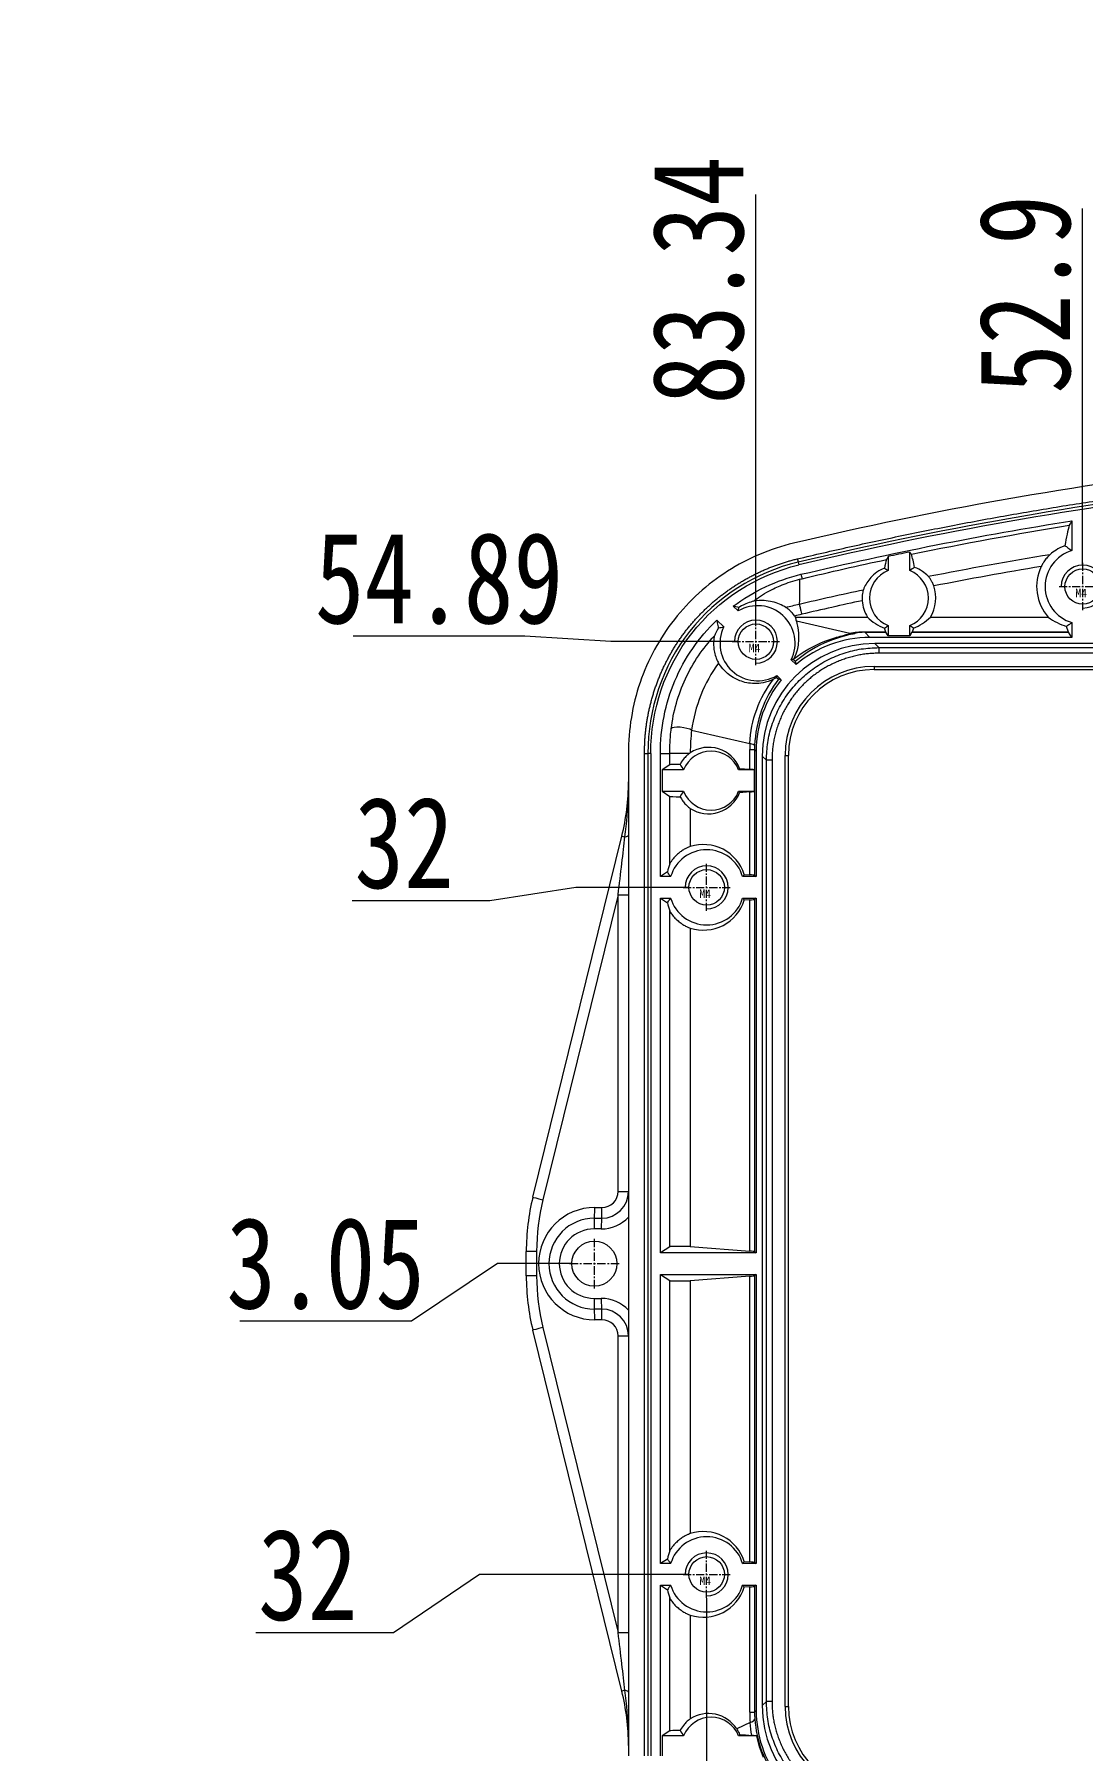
# Model space of a CAD drawing. Header units: millimetres. Extents: x 5476 to 6812, y 642 to 1586.
# Drawn here: x 5730.9 to 5828.6, y 967.9 to 1127.8 of the extents above; entities that cross this region are included whole.
import ezdxf

# ---------------------------------------------------------------- set-up
doc = ezdxf.new("R2010")
doc.units = ezdxf.units.MM
doc.header["$LTSCALE"] = 0.1
doc.linetypes.add('CENTER', pattern=[0.6, 0.375, -0.075, 0.075, -0.075])
for name, color, linetype, lineweight in [('screw', 33, 'Continuous', 13), ('ZG02B_00-15KDXF_CONTINUOUS_LINE', 7, 'Continuous', 18), ('尺寸标注', 3, 'Continuous', 9)]:
    doc.layers.add(name, color=color, linetype=linetype, lineweight=lineweight)
doc.styles.get("Standard").update_dxf_attribs({"font": 'txt', "width": 0.8})
doc.dimstyles.new('3.5', dxfattribs={"dimscale": 0.85, "dimtxt": 5, "dimasz": 4, "dimexe": 0.5, "dimexo": 0, "dimgap": 1.2, "dimtad": 1, "dimzin": 0, "dimdsep": 46, "dimtxsty": 'Standard', "dimcen": 0, "dimdle": 8, "dimclrd": 256, "dimclre": 256, "dimclrt": 256, "dimadec": 1, "dimazin": 0, "dimtfac": 1, "dimtmove": 0, "dimatfit": 0, "dimfxl": 0, "dimtolj": 1, "dimtzin": 0, "dimarcsym": 0})

# ---------------------------------------------------------------- blocks, each defined once
blk = doc.blocks.new('screw_m4_l')
at = {"layer": 'screw', "color": 1, "linetype": 'CENTER', "ltscale": 20.32}
for p, q in [((0, -2.2), (0, 2.2)), ((-2.2, 0), (2.2, 0))]:
    blk.add_line(p, q, dxfattribs=at)
at = {"layer": 'screw', "color": 33, "ltscale": 20}
blk.add_circle((0, 0), 1.65, dxfattribs=at)
at = {"layer": 'screw', "color": 92, "ltscale": 20}
blk.add_arc((0, 0), 2, 270, 180, dxfattribs=at)
at = {"layer": 'screw', "color": 6, "ltscale": 20, "insert": (-0.68, -1), "char_height": 0.8, "width": 2.1229, "attachment_point": 7}
blk.add_mtext('{\\W1;M4}', dxfattribs=at)
blk = doc.blocks.new('*X8')
at = {"layer": '尺寸标注', "linetype": 'Continuous', "ltscale": 20}
for p, q in [((5828.57, 954.58), (5828.57, 939.51)), ((5828.57, 939.51), (5828.57, 931.51)), ((5828.57, 931.51), (5828.57, 915.51))]:
    blk.add_line(p, q, dxfattribs=at)
at = {"layer": '尺寸标注', "ltscale": 20, "insert": (5823.22, 923.51), "char_height": 8.5, "width": 35.3372, "attachment_point": 5, "rotation": 90}
blk.add_mtext('52.9', dxfattribs=at)
blk = doc.blocks.new('*X11')
at = {"layer": '尺寸标注', "linetype": 'Continuous', "ltscale": 20}
for p, q in [((5795.2, 957.36), (5795.2, 938.19)), ((5795.2, 938.19), (5795.2, 930.19)), ((5795.2, 930.19), (5795.2, 914.19))]:
    blk.add_line(p, q, dxfattribs=at)
at = {"layer": '尺寸标注', "ltscale": 20, "insert": (5789.84, 922.19), "char_height": 8.5, "width": 45.9207, "attachment_point": 5, "rotation": 90}
blk.add_mtext('86.28', dxfattribs=at)
blk = doc.blocks.new('*X13')
at = {"layer": '尺寸标注', "linetype": 'Continuous', "ltscale": 20}
for p, q in [((5793.54, 982.15), (5793.54, 943.27)), ((5793.54, 943.27), (5771.44, 924.28)), ((5771.44, 924.28), (5771.44, 895.19))]:
    blk.add_line(p, q, dxfattribs=at)
at = {"layer": '尺寸标注', "ltscale": 20, "insert": (5766.09, 906.67), "char_height": 8.5, "width": 45.9, "attachment_point": 5, "rotation": 90}
blk.add_mtext('87.93', dxfattribs=at)
blk = doc.blocks.new('*X15')
at = {"layer": '尺寸标注', "linetype": 'Continuous', "ltscale": 20}
for p, q in [((5828.57, 1095.58), (5828.57, 1111.58)), ((5828.57, 1087.58), (5828.57, 1095.58)), ((5828.57, 1078.37), (5828.57, 1087.58))]:
    blk.add_line(p, q, dxfattribs=at)
at = {"layer": '尺寸标注', "ltscale": 20, "insert": (5823.22, 1103.58), "char_height": 8.5, "width": 35.3372, "attachment_point": 5, "rotation": 90}
blk.add_mtext('52.9', dxfattribs=at)
blk = doc.blocks.new('*X16')
at = {"layer": '尺寸标注', "linetype": 'Continuous', "ltscale": 20}
for p, q in [((5798.13, 1096.89), (5798.13, 1112.89)), ((5798.13, 1088.89), (5798.13, 1096.89)), ((5798.13, 1073.44), (5798.13, 1088.89))]:
    blk.add_line(p, q, dxfattribs=at)
at = {"layer": '尺寸标注', "ltscale": 20, "insert": (5792.77, 1104.89), "char_height": 8.5, "width": 45.8378, "attachment_point": 5, "rotation": 90}
blk.add_mtext('83.34', dxfattribs=at)
blk = doc.blocks.new('*X26')
at = {"layer": '尺寸标注', "linetype": 'Continuous', "ltscale": 20}
for p, q in [((5776.6, 1071.76), (5760.6, 1071.76)), ((5784.6, 1071.24), (5776.6, 1071.76)), ((5796.48, 1071.24), (5784.6, 1071.24))]:
    blk.add_line(p, q, dxfattribs=at)
at = {"layer": '尺寸标注', "ltscale": 20, "insert": (5768.6, 1077.12), "char_height": 8.5, "width": 45.9, "attachment_point": 5}
blk.add_mtext('54.89', dxfattribs=at)
blk = doc.blocks.new('*X27')
at = {"layer": '尺寸标注', "linetype": 'Continuous', "ltscale": 20}
for p, q in [((5781.35, 1048.35), (5773.35, 1047.1)), ((5791.89, 1048.35), (5781.35, 1048.35)), ((5773.35, 1047.1), (5760.52, 1047.1))]:
    blk.add_line(p, q, dxfattribs=at)
at = {"layer": '尺寸标注', "ltscale": 20, "insert": (5765.35, 1052.46), "char_height": 8.5, "width": 19.322, "attachment_point": 5}
blk.add_mtext('32', dxfattribs=at)
blk = doc.blocks.new('*X28')
at = {"layer": '尺寸标注', "linetype": 'Continuous', "ltscale": 20}
for p, q in [((5774.04, 1013.3), (5766.04, 1007.95)), ((5780.98, 1013.3), (5774.04, 1013.3)), ((5766.04, 1007.95), (5750.04, 1007.95))]:
    blk.add_line(p, q, dxfattribs=at)
at = {"layer": '尺寸标注', "ltscale": 20, "insert": (5758.04, 1013.3), "char_height": 8.5, "width": 35.4098, "attachment_point": 5}
blk.add_mtext('3.05', dxfattribs=at)
blk = doc.blocks.new('*X29')
at = {"layer": '尺寸标注', "linetype": 'Continuous', "ltscale": 20}
for p, q in [((5772.37, 984.35), (5764.37, 978.92)), ((5791.89, 984.35), (5772.37, 984.35)), ((5764.37, 978.92), (5751.54, 978.92))]:
    blk.add_line(p, q, dxfattribs=at)
at = {"layer": '尺寸标注', "ltscale": 20, "insert": (5756.37, 984.28), "char_height": 8.5, "width": 19.322, "attachment_point": 5}
blk.add_mtext('32', dxfattribs=at)
blk = doc.blocks.new('*X30')
at = {"layer": '尺寸标注', "linetype": 'Continuous', "ltscale": 20}
for p, q in [((5769.85, 959.56), (5761.85, 955.38)), ((5793, 959.56), (5769.85, 959.56)), ((5761.85, 955.38), (5745.85, 955.38))]:
    blk.add_line(p, q, dxfattribs=at)
at = {"layer": '尺寸标注', "ltscale": 20, "insert": (5753.85, 960.74), "char_height": 8.5, "width": 45.9, "attachment_point": 5}
blk.add_mtext('56.79', dxfattribs=at)

msp = doc.modelspace()

# ---------------------------------------------------------------- linework, layer by layer
at = {"layer": 'ZG02B_00-15KDXF_CONTINUOUS_LINE', "color": 7, "linetype": 'Continuous'}
for p, q in [((5827.573, 1082.5), (5827.573, 1079.721)), ((5812.456, 1077.857), (5812.456, 1079.589)), ((5810.456, 1079.172), (5810.456, 1077.857)), ((5796.489, 1074.095), (5796.015, 1074.53)), ((5802.166, 1074.74), (5802.166, 1074.74)), ((5794.477, 1073.228), (5795.135, 1072.622)), ((5801.816, 1073.516), (5808.521, 1073.516)), ((5806.877, 1071.994), (5801.903, 1073.141)), ((5814.391, 1073.516), (5825.371, 1073.516)), ((5827.573, 1073.013), (5827.573, 1071.632)), ((5808.264, 1072.129), (5810.234, 1072.129)), ((5808.264, 1072.129), (5808.264, 1072.109)), ((5810.243, 1072.109), (5808.264, 1072.109)), ((5808.741, 1071.632), (5808.264, 1072.109)), ((5827.573, 1071.632), (5808.741, 1071.632)), ((5810.234, 1072.129), (5810.108, 1072.507)), ((5810.456, 1071.789), (5810.243, 1072.109)), ((5810.456, 1072.735), (5810.456, 1071.789)), ((5812.456, 1071.789), (5810.456, 1071.789)), ((5812.456, 1071.789), (5812.456, 1072.735)), ((5812.669, 1072.109), (5812.456, 1071.789)), ((5827.255, 1072.109), (5812.669, 1072.109)), ((5812.804, 1072.507), (5812.678, 1072.129)), ((5812.678, 1072.129), (5827.246, 1072.129)), ((5827.246, 1072.129), (5827.071, 1072.657)), ((5827.573, 1071.632), (5827.255, 1072.109)), ((5809.206, 1071.066), (5809.588, 1070.684)), ((5953.74, 1071.066), (5809.206, 1071.066)), ((5809.588, 1070.684), (5953.359, 1070.684)), ((5809.588, 1070.684), (5809.588, 1070.158)), ((5953.359, 1070.158), (5809.588, 1070.158)), ((5800.071, 1068.08), (5800.496, 1067.689)), ((5801.893, 1069.122), (5801.426, 1069.552)), ((5809.139, 1068.936), (5809.139, 1068.636)), ((5809.139, 1068.936), (5953.807, 1068.936)), ((5809.139, 1068.636), (5953.807, 1068.636)), ((5792.139, 1062.988), (5797.568, 1061.736)), ((5786.253, 1060.83), (5786.253, 967.45)), ((5787.753, 967.45), (5787.753, 1060.83)), ((5788.064, 1060.83), (5788.064, 967.45)), ((5788.331, 1060.83), (5788.331, 967.45)), ((5789.231, 1049.351), (5789.231, 1060.83)), ((5790.1, 1059.77), (5790.1, 1060.83)), ((5791.936, 1060.83), (5790.1, 1060.83)), ((5797.557, 1061.201), (5798.001, 1061.201)), ((5797.557, 1059.358), (5797.557, 1061.201)), ((5798.001, 1061.201), (5798.155, 1061.046)), ((5798.001, 1061.201), (5798.001, 1049.454)), ((5798.155, 1061.046), (5798.155, 1049.351)), ((5798.721, 1060.581), (5798.721, 972.121)), ((5799.103, 1060.199), (5798.721, 1060.581)), ((5799.103, 972.503), (5799.103, 1060.199)), ((5799.629, 1060.199), (5799.629, 972.503)), ((5800.851, 1060.648), (5801.151, 1060.648)), ((5800.851, 972.054), (5800.851, 1060.648)), ((5801.151, 972.054), (5801.151, 1060.648)), ((5790.1, 1059.77), (5789.388, 1059.296)), ((5791.395, 1059.296), (5789.388, 1059.296)), ((5789.388, 1059.296), (5789.388, 1057.296)), ((5797.998, 1059.296), (5796.517, 1059.296)), ((5796.608, 1059.43), (5797.557, 1059.358)), ((5797.998, 1057.296), (5797.998, 1059.296)), ((5789.388, 1057.296), (5790.1, 1056.822)), ((5789.388, 1057.296), (5791.395, 1057.296)), ((5796.517, 1057.296), (5797.998, 1057.296)), ((5797.557, 1057.234), (5796.608, 1057.161)), ((5797.557, 1049.517), (5797.557, 1057.234)), ((5790.1, 1050.543), (5790.1, 1056.822)), ((5792.009, 1055.711), (5792.009, 1052.145)), ((5777.347, 1019.494), (5785.638, 1053.12)), ((5789.878, 1049.782), (5789.231, 1049.351)), ((5790.186, 1049.351), (5789.231, 1049.351)), ((5798.155, 1049.351), (5796.894, 1049.351)), ((5797.044, 1049.557), (5797.557, 1049.517)), ((5798.001, 1049.454), (5798.155, 1049.351)), ((5785.288, 1047.666), (5778.283, 1019.255)), ((5785.288, 1047.666), (5786.253, 1047.666)), ((5785.288, 1020.028), (5785.288, 1047.666)), ((5789.231, 1047.351), (5789.878, 1046.919)), ((5789.231, 1014.296), (5789.231, 1047.351)), ((5789.231, 1047.351), (5790.186, 1047.351)), ((5796.894, 1047.351), (5798.155, 1047.351)), ((5798.155, 1047.351), (5798.001, 1047.248)), ((5798.155, 1047.351), (5798.155, 1014.296)), ((5790.1, 1014.875), (5790.1, 1046.158)), ((5797.557, 1047.184), (5797.044, 1047.145)), ((5797.557, 1014.462), (5797.557, 1047.184)), ((5798.001, 1047.248), (5798.001, 1014.399)), ((5792.009, 1044.556), (5792.009, 1014.888)), ((5783.114, 1018.528), (5783.788, 1018.528)), ((5785.288, 1020.028), (5786.253, 1020.028)), ((5783.079, 1017.528), (5783.753, 1017.528)), ((5783.718, 1016.528), (5783.044, 1016.528)), ((5777.696, 1014.429), (5776.731, 1014.429)), ((5776.731, 1012.163), (5776.731, 1014.429)), ((5777.696, 1014.429), (5777.696, 1012.163)), ((5790.1, 1014.875), (5789.231, 1014.296)), ((5798.155, 1014.296), (5789.231, 1014.296)), ((5792.009, 1014.888), (5797.557, 1014.462)), ((5798.001, 1014.399), (5798.155, 1014.296)), ((5777.696, 1012.163), (5776.731, 1012.163)), ((5789.231, 1012.296), (5790.1, 1011.717)), ((5789.231, 1012.296), (5798.155, 1012.296)), ((5789.231, 985.351), (5789.231, 1012.296)), ((5797.557, 1012.129), (5792.009, 1011.704)), ((5797.557, 985.517), (5797.557, 1012.129)), ((5798.155, 1012.296), (5798.001, 1012.193)), ((5798.001, 1012.193), (5798.001, 985.454)), ((5798.155, 1012.296), (5798.155, 985.351)), ((5790.1, 986.543), (5790.1, 1011.717)), ((5792.009, 1011.704), (5792.009, 988.145)), ((5783.044, 1010.064), (5783.718, 1010.064)), ((5783.753, 1009.064), (5783.079, 1009.064)), ((5778.283, 1007.337), (5785.288, 978.925)), ((5783.788, 1008.064), (5783.114, 1008.064)), ((5785.638, 973.471), (5777.347, 1007.097)), ((5785.288, 978.925), (5785.288, 1006.564)), ((5785.288, 1006.564), (5786.253, 1006.564)), ((5789.878, 985.782), (5789.231, 985.351)), ((5790.186, 985.351), (5789.231, 985.351)), ((5798.155, 985.351), (5796.894, 985.351)), ((5797.044, 985.557), (5797.557, 985.517)), ((5798.001, 985.454), (5798.155, 985.351)), ((5789.231, 983.351), (5789.878, 982.919)), ((5789.231, 967.45), (5789.231, 983.351)), ((5789.231, 983.351), (5790.186, 983.351)), ((5796.894, 983.351), (5798.155, 983.351)), ((5798.155, 983.351), (5798.001, 983.248)), ((5798.155, 983.351), (5798.155, 971.655)), ((5790.1, 969.77), (5790.1, 982.158)), ((5797.557, 983.184), (5797.044, 983.145)), ((5797.557, 971.5), (5797.557, 983.184)), ((5798.001, 983.248), (5798.001, 971.5)), ((5792.009, 980.556), (5792.009, 970.881)), ((5785.288, 978.925), (5786.253, 978.925)), ((5798.721, 972.121), (5799.103, 972.503)), ((5797.591, 970.541), (5796.339, 969.957)), ((5797.557, 971.5), (5798.001, 971.5)), ((5798.155, 971.655), (5798.001, 971.5)), ((5800.851, 972.054), (5801.151, 972.054)), ((5790.1, 969.77), (5789.388, 969.296)), ((5789.388, 969.296), (5789.388, 967.45)), ((5791.395, 969.296), (5789.388, 969.296)), ((5798.215, 969.296), (5796.517, 969.296))]:
    msp.add_line(p, q, dxfattribs=at)
at = {"layer": 'ZG02B_00-15KDXF_CONTINUOUS_LINE', "color": 1, "linetype": 'CENTER', "ltscale": 21.336}
for p, q in [((5783.079, 1010.986), (5783.079, 1015.606)), ((5780.769, 1013.296), (5785.389, 1013.296))]:
    msp.add_line(p, q, dxfattribs=at)
at = {"layer": 'ZG02B_00-15KDXF_CONTINUOUS_LINE', "color": 7, "linetype": 'Continuous'}
for centre, radius in [((5828.573, 1076.367), 1.65), ((5798.131, 1071.238), 1.65), ((5793.54, 1048.351), 1.65), ((5783.079, 1013.296), 2.1), ((5793.54, 984.351), 1.65)]:
    msp.add_circle(centre, radius, dxfattribs=at)
for centre, radius, start, end in [((5828.573, 1076.367), 3.5, 106.60155, 253.39845), ((5811.456, 1075.296), 2.75, 111.32617, 248.67383), ((5811.456, 1075.296), 2.75, 291.32617, 68.67383), ((5828.573, 1076.367), 4.288, 154.13372, 221.68313), ((5811.456, 1075.296), 3.433, 328.75623, 19.24916), ((5798.281, 1071.088), 3.5, 333.95461, 120.80239), ((5811.456, 1075.296), 3.433, 184.02061, 211.24377), ((5798.281, 1071.088), 4.288, 34.47862, 36.27665), ((5798.281, 1071.088), 3.5, 154.0055, 300.7515), ((5793.956, 1058.296), 2.75, 21.32617, 158.67383), ((5765.093, 1058.186), 21.16, 346.14858, 0), ((5793.956, 1058.296), 2.75, 201.32617, 338.67383), ((5793.54, 1048.351), 3.5, 16.60155, 163.39845), ((5793.54, 1048.351), 3.5, 196.60155, 343.39845), ((5797.891, 1014.429), 21.16, 166.14858, 180), ((5797.856, 1014.429), 20.16, 166.14858, 180), ((5783.114, 1013.296), 5.232, 90, 270), ((5783.753, 1020.028), 2.5, 270, 360), ((5783.788, 1020.028), 1.5, 270, 360), ((5783.079, 1013.296), 4.232, 90, 270), ((5783.718, 1020.028), 3.5, 270, 316.40707), ((5783.044, 1013.296), 3.232, 90, 270), ((5797.891, 1012.163), 21.16, 180, 193.85142), ((5797.856, 1012.163), 20.16, 180, 193.85142), ((5783.718, 1006.564), 3.5, 43.59293, 90), ((5783.753, 1006.564), 2.5, 0, 90), ((5783.788, 1006.564), 1.5, 0, 90), ((5793.54, 984.351), 3.5, 16.60155, 163.39845), ((5793.54, 984.351), 3.5, 196.60155, 343.39845), ((5765.093, 968.406), 21.16, 0, 13.85142), ((5793.956, 968.296), 2.75, 21.32617, 158.67383)]:
    msp.add_arc(centre, radius, start, end, dxfattribs=at)
for centre, major_axis, ratio, start_param, end_param in [((5798.281, 1072.388), (0, -3.913), 0.9431917, 1.7643452, 1.8629576), ((5811.456, 1076.799), (0, -4.523), 0.9431917, 5.5246493, 5.9617771), ((5811.456, 1076.799), (0, -4.523), 0.9431917, 0.3214082, 0.758536), ((5828.573, 1078.322), (0, -5.885), 0.9431917, 5.6682146, 6.0090739), ((5808.77, 1061.017), (-7.516, 7.516), 0.9972647, 5.4991567, 6.201213), ((5823.842, 1040.972), (18.76, -30.318), 0.3829025, 2.9089452, 3.0021862), ((5806.877, 1076.967), (1.007, -4.897), 0.8866104, 6.0552166, 6.159702), ((5823.842, 1045.945), (17.332, -25.678), 0.2895117, 2.9480964, 3.0413374), ((5810.252, 1077.102), (0, -5), 0.0349208, 6.1784656, 6.2308254), ((5812.66, 1077.102), (0, -5), 0.0349208, 0.0523599, 0.1047198), ((5827.265, 1077.102), (0, -5), 0.0349208, 6.1784655, 6.2308254), ((5809.235, 1060.552), (7.445, -7.445), 0.9972647, 2.357564, 3.9256213), ((5809.162, 1060.625), (-5.885, 5.885), 0.9972647, 5.4991567, 7.0672139), ((5809.162, 1060.625), (5.674, -5.674), 0.9970604, 2.357564, 3.9256213), ((5810.92, 1058.867), (12.316, -26.189), 0.147509, 4.2308312, 4.2418144), ((5808.77, 1061.017), (-7.516, 7.516), 0.9972647, 0.1070672, 0.7840286), ((5809.726, 1060.061), (23.107, -9.126), 0.1677763, 2.0469302, 2.0582377), ((5791.229, 1062.988), (-0.993, 0.121), 0.2561906, 3.5849902, 6.2290073), ((5815.208, 1059.128), (16.477, -7.537), 0.8398863, 3.4740745, 3.5083931), ((5793.018, 1061.736), (4.996, -0.195), 0.0851387, 0.0543198, 0.429267), ((5793.718, 1058.296), (3.106, 0), 0.9970599, 0.3751137, 2.1536349), ((5810.659, 1059.128), (11.872, -5.642), 0.7785367, 3.4627264, 3.497045), ((5791.099, 1059.768), (1, 0), 0.0349208, 1.6007175, 3.0892328), ((5793.007, 1059.285), (5, 0), 0.0349208, 0.0612733, 0.4276057), ((5793.718, 1058.296), (3.106, 0), 0.9970599, 4.1295225, 5.9080716), ((5793.007, 1057.307), (5, 0), 0.0349208, 5.8555796, 6.221912), ((5791.099, 1056.824), (1, 0), 0.0349208, 3.1939525, 4.6824679), ((5785.253, 1047.383), (-0.971, -8.115), 0.0001252, 1.6057027, 2.3424778), ((5786.609, 1052.881), (0.971, -0.239), 0.0083599, 3.1415927, 3.9417228), ((5785.253, 1053.203), (1, 0), 0.2189029, 5.4571439, 6.2831853), ((5793.233, 1048.351), (3.998, 0), 0.9970599, 0.3073234, 1.8821732), ((5801.175, 1048.351), (11.458, 0), 0.7456588, 2.8820965, 2.9732855), ((5793.007, 1049.445), (5, 0), 0.0349208, 0.0523599, 0.4276057), ((5801.175, 1048.351), (11.458, 0), 0.7456588, 3.3098998, 3.4010888), ((5793.233, 1048.351), (3.998, 0), 0.9970599, 4.4010122, 5.9758619), ((5793.007, 1047.257), (5, 0), 0.0349208, 5.8555796, 6.2308254), ((5778.318, 1019.255), (0.971, -0.239), 0.0083599, 3.1415927, 4.6784979), ((5783.079, 1018.528), (0, -1), 0.0348995, 0, 1.5707963), ((5783.753, 1018.528), (0, -1), 0.0348995, 0, 1.5707963), ((5783.079, 1016.528), (0, 1), 0.0348995, 0, 1.5707963), ((5783.753, 1016.528), (0, 1), 0.0348995, 0, 1.5707963), ((5791.099, 1014.873), (1, 0), 0.0349208, 0.4276057, 3.0892328), ((5793.007, 1014.39), (5, 0), 0.0349208, 0.0523599, 0.4276057), ((5793.007, 1012.202), (5, 0), 0.0349208, 5.8555796, 6.2308254), ((5791.099, 1011.719), (1, 0), 0.0349208, 3.1939525, 5.8555796), ((5783.079, 1010.064), (0, -1), 0.0348995, 4.712389, 6.2831853), ((5783.079, 1008.064), (0, 1), 0.0348995, 4.712389, 6.2831853), ((5783.753, 1010.064), (0, -1), 0.0348995, 4.712389, 6.2831853), ((5783.753, 1008.064), (0, 1), 0.0348995, 4.712389, 6.2831853), ((5778.318, 1007.337), (0.971, 0.239), 0.0083599, 1.6046874, 3.1415927), ((5793.233, 984.351), (3.998, 0), 0.9970599, 0.3073234, 1.8821732), ((5801.175, 984.351), (-11.458, 0), 0.7456588, 6.0236892, 6.1148782), ((5793.007, 985.445), (5, 0), 0.0349208, 0.0523599, 0.4276057), ((5801.175, 984.351), (11.458, 0), 0.7456588, 3.3098998, 3.4010888), ((5793.233, 984.351), (3.998, 0), 0.9970599, 4.4010122, 5.9758619), ((5793.007, 983.257), (5, 0), 0.0349208, 5.8555796, 6.2308254), ((5785.253, 979.209), (0.971, -8.115), 0.0001252, 0.7991149, 1.53589), ((5786.609, 973.711), (0.971, 0.239), 0.0083599, 2.3414625, 3.1415927), ((5785.253, 973.389), (1, 0), 0.2189029, 0, 0.8260414), ((5809.235, 972.15), (7.445, 7.445), 0.9972647, 2.357564, 3.9256213), ((5793.718, 968.296), (3.106, 0), 0.9970599, 0.5663735, 2.1536628), ((5815.208, 973.573), (-16.477, -7.537), 0.8398862, 5.9163852, 5.9780599), ((5793.041, 970.541), (-4.988, -0.351), 0.152203, 2.7086082, 3.0854561), ((5810.659, 973.573), (-11.872, -5.642), 0.7785368, 5.9277328, 5.9894075), ((5808.77, 971.684), (-7.516, -7.516), 0.9972647, 5.4991567, 6.1403267), ((5809.162, 972.077), (-5.885, -5.885), 0.9972647, 5.4991567, 7.0672139), ((5809.162, 972.077), (-5.674, -5.674), 0.9970604, 5.4991567, 7.0672139), ((5791.099, 969.768), (1, 0), 0.0349208, 1.6007175, 3.0892328), ((5805.053, 969.651), (21.594, -1.269), 0.0358118, 4.3126948, 4.3689234)]:
    msp.add_ellipse(centre, major_axis=major_axis, ratio=ratio, start_param=start_param, end_param=end_param, dxfattribs=at)
for points, degree in [([(5961.304, 1080.409), (5935.176, 1086.6), (5881.473, 1092.875), (5827.771, 1086.6), (5801.642, 1080.409)], 3), ([(5802.329, 1077.511), (5810.691, 1079.492), (5819.106, 1081.155), (5827.573, 1082.5)], 3), ([(5812.616, 1079.377), (5817.499, 1080.386), (5822.401, 1081.287), (5827.322, 1082.079)], 3), ([(5827.322, 1082.079), (5827.186, 1081.592), (5827.05, 1080.959), (5826.915, 1080.18)], 3), ([(5812.456, 1079.589), (5811.789, 1079.452), (5811.122, 1079.313), (5810.456, 1079.172)], 3), ([(5812.616, 1079.377), (5812.563, 1079.447), (5812.509, 1079.518), (5812.456, 1079.589)], 3), ([(5812.918, 1078.155), (5812.817, 1078.642), (5812.717, 1079.049), (5812.616, 1079.377)], 3), ([(5814.19, 1077.325), (5817.964, 1078.068), (5821.75, 1078.748), (5825.547, 1079.365)], 3), ([(5826.915, 1080.18), (5826.211, 1079.906), (5825.869, 1079.639), (5825.547, 1079.365)], 3), ([(5801.988, 1078.949), (5802.059, 1078.647)], 1), ([(5802.06, 1078.647), (5802.08, 1078.56), (5802.101, 1078.474), (5802.121, 1078.387)], 3), ([(5802.425, 1077.106), (5805.042, 1077.731), (5807.665, 1078.325), (5810.293, 1078.888)], 3), ([(5810.293, 1078.888), (5810.229, 1078.653), (5810.165, 1078.387), (5810.102, 1078.089)], 3), ([(5810.102, 1078.089), (5810.22, 1078.015), (5810.338, 1077.938), (5810.456, 1077.857)], 3), ([(5810.456, 1079.172), (5810.402, 1079.077), (5810.347, 1078.983), (5810.293, 1078.888)], 3), ([(5812.918, 1078.155), (5812.764, 1078.061), (5812.61, 1077.962), (5812.456, 1077.857)], 3), ([(5814.19, 1077.325), (5813.861, 1077.66), (5813.471, 1077.944), (5812.918, 1078.155)], 3), ([(5824.715, 1078.237), (5821.367, 1077.683), (5818.027, 1077.08), (5814.697, 1076.428)], 3), ([(5796.015, 1074.53), (5797.885, 1075.934), (5800.03, 1076.963), (5802.329, 1077.511)], 3), ([(5802.202, 1077.049), (5802.2, 1076.485), (5802.189, 1075.715), (5802.166, 1074.74)], 3), ([(5802.166, 1074.74), (5804.155, 1075.205), (5806.147, 1075.651), (5808.143, 1076.081)], 3), ([(5802.202, 1077.049), (5802.275, 1077.068), (5802.35, 1077.087), (5802.426, 1077.106)], 3), ([(5802.329, 1077.512), (5802.361, 1077.376), (5802.393, 1077.241), (5802.425, 1077.106)], 3), ([(5796.527, 1074.417), (5796.355, 1074.455), (5796.185, 1074.493), (5796.015, 1074.53)], 3), ([(5800.922, 1074.43), (5801.336, 1074.536), (5801.751, 1074.639), (5802.166, 1074.74)], 3), ([(5808.032, 1075.055), (5806.15, 1074.649), (5804.27, 1074.226), (5802.394, 1073.788)], 3), ([(5802.394, 1073.788), (5802.175, 1073.734), (5801.956, 1073.68), (5801.738, 1073.625)], 3), ([(5794.638, 1072.518), (5794.469, 1072.235), (5794.355, 1071.995), (5794.261, 1071.77)], 3), ([(5794.638, 1072.518), (5794.801, 1072.555), (5794.966, 1072.59), (5795.135, 1072.622)], 3), ([(5810.108, 1072.507), (5810.224, 1072.58), (5810.34, 1072.655), (5810.456, 1072.735)], 3), ([(5812.804, 1072.507), (5812.688, 1072.58), (5812.572, 1072.655), (5812.456, 1072.735)], 3), ([(5794.651, 1069.241), (5793.303, 1067.424), (5792.426, 1065.198), (5792.139, 1062.988)], 3), ([(5800.071, 1068.08), (5800.064, 1068.017), (5800.057, 1067.955), (5800.05, 1067.892)], 3), ([(5801.634, 1069.593), (5801.565, 1069.579), (5801.496, 1069.565), (5801.426, 1069.552)], 3), ([(5801.656, 1069.635), (5801.649, 1069.621), (5801.642, 1069.607), (5801.634, 1069.593)], 3), ([(5801.792, 1069.386), (5801.78, 1069.418), (5801.727, 1069.488), (5801.634, 1069.593)], 3), ([(5797.568, 1061.736), (5797.652, 1063.917), (5798.436, 1066.023), (5799.767, 1067.739)], 3), ([(5800.257, 1067.76), (5798.903, 1065.996), (5798.097, 1063.814), (5798.008, 1061.565)], 3), ([(5800.05, 1067.892), (5800.155, 1067.814), (5800.225, 1067.77), (5800.257, 1067.76)], 3), ([(5792.139, 1062.988), (5792.056, 1062.3), (5792.011, 1061.598), (5792.009, 1060.881)], 3), ([(5787.753, 1060.83), (5788.064, 1060.83)], 1), ([(5788.331, 1060.83), (5788.064, 1060.83)], 1), ([(5789.231, 1060.83), (5789.521, 1060.83), (5789.81, 1060.83), (5790.1, 1060.83)], 3), ([(5792.009, 1060.881), (5791.987, 1060.867), (5791.963, 1060.85), (5791.936, 1060.83)], 3), ([(5799.629, 1060.199), (5799.103, 1060.199)], 1), ([(5791.069, 1059.803), (5791.171, 1059.634), (5791.279, 1059.465), (5791.395, 1059.296)], 3), ([(5796.608, 1059.43), (5796.578, 1059.386), (5796.548, 1059.341), (5796.517, 1059.296)], 3), ([(5791.069, 1056.789), (5791.171, 1056.958), (5791.279, 1057.127), (5791.395, 1057.296)], 3), ([(5796.608, 1057.161), (5796.578, 1057.206), (5796.548, 1057.251), (5796.517, 1057.296)], 3), ([(5797.044, 1049.557), (5796.995, 1049.488), (5796.945, 1049.419), (5796.894, 1049.351)], 3), ([(5796.894, 1047.351), (5796.945, 1047.282), (5796.995, 1047.214), (5797.044, 1047.145)], 3), ([(5796.894, 985.351), (5796.945, 985.419), (5796.995, 985.488), (5797.044, 985.557)], 3), ([(5797.044, 983.145), (5796.995, 983.214), (5796.945, 983.282), (5796.894, 983.351)], 3), ([(5799.629, 972.503), (5799.103, 972.503)], 1), ([(5797.739, 969.35), (5797.667, 969.742), (5797.617, 970.139), (5797.591, 970.541)], 3), ([(5798.024, 970.849), (5798.17, 968.853), (5798.89, 966.893), (5800.077, 965.263)], 3), ([(5791.069, 969.803), (5791.171, 969.634), (5791.279, 969.465), (5791.395, 969.296)], 3), ([(5796.609, 969.432), (5796.579, 969.387), (5796.548, 969.341), (5796.517, 969.296)], 3), ([(5798.215, 969.296), (5798.138, 969.315), (5797.974, 969.333), (5797.739, 969.35)], 3), ([(5798.832, 967.296), (5798.561, 967.935), (5798.354, 968.61), (5798.215, 969.296)], 3)]:
    msp.add_open_spline(points, degree=degree, dxfattribs=at)
for points, degree, knots in [([(5801.987, 1078.949), (5841.025, 1088.228), (5881.462, 1088.23), (5921.915, 1088.232), (5960.959, 1078.949)], 2, [0, 0, 0, 55663.1032246, 55663.1032246, 111326.2064492, 111326.2064492, 111326.2064492]), ([(5960.887, 1078.647), (5934.872, 1084.811), (5908.145, 1087.931), (5868.053, 1087.924), (5854.677, 1087.138), (5828.215, 1084.042), (5815.085, 1081.733), (5802.06, 1078.647)], 3, [0, 0, 0, 0, 55964.3255984, 55964.3255984, 83946.4883976, 83946.4883976, 111928.6511967, 111928.6511967, 111928.6511967, 111928.6511967]), ([(5960.826, 1078.388), (5934.82, 1084.549), (5908.153, 1087.661), (5854.769, 1087.659), (5828.127, 1084.549), (5802.121, 1078.387)], 3, [0, 0, 0, 0, 55965.8980567, 55965.8980567, 111931.7961135, 111931.7961135, 111931.7961135, 111931.7961135]), ([(5827.573, 1082.5), (5827.532, 1082.43), (5827.49, 1082.36), (5827.406, 1082.22), (5827.364, 1082.15), (5827.322, 1082.079)], 3, [0, 0, 0, 0, 16708.2120741, 16708.2120741, 33493.4844169, 33493.4844169, 33493.4844169, 33493.4844169]), ([(5801.642, 1080.409), (5800.552, 1080.151), (5798.417, 1079.45), (5795.433, 1077.88), (5792.755, 1075.831), (5790.455, 1073.366), (5788.6, 1070.548), (5786.789, 1066.433), (5786.253, 1063.07), (5786.253, 1060.83)], 3, [0, 0, 0, 0, 13804.1614073, 27608.3228146, 41412.4842219, 55216.6456292, 69020.8070365, 82824.9684439, 110433.2912585, 110433.2912585, 110433.2912585, 110433.2912585]), ([(5825.547, 1079.365), (5825.514, 1079.337), (5825.463, 1079.289), (5825.331, 1079.153), (5825.242, 1079.054), (5825.066, 1078.829), (5824.976, 1078.699), (5824.829, 1078.458), (5824.769, 1078.349), (5824.715, 1078.237)], 3, [0, 0, 0, 0, 12148.4641285, 12148.4641285, 28942.5287027, 28942.5287027, 46386.7511628, 46386.7511628, 59381.2850028, 59381.2850028, 59381.2850028, 59381.2850028]), ([(5826.915, 1080.18), (5827.008, 1080.119), (5827.102, 1080.056), (5827.321, 1079.905), (5827.447, 1079.815), (5827.573, 1079.721)], 3, [0, 0, 0, 0, 14259.2006067, 14259.2006067, 33496.8067785, 33496.8067785, 33496.8067785, 33496.8067785]), ([(5787.753, 1060.83), (5787.735, 1063.947), (5788.755, 1066.935), (5789.778, 1069.933), (5791.702, 1072.372), (5793.63, 1074.817), (5796.293, 1076.521), (5798.96, 1078.228), (5801.987, 1078.949)], 2, [0, 0, 0, 27613.092867, 27613.092867, 55226.1857341, 55226.1857341, 82839.2786011, 82839.2786011, 110452.3714681, 110452.3714681, 110452.3714681]), ([(5802.059, 1078.647), (5798.074, 1077.697), (5794.464, 1075.386), (5789.424, 1068.969), (5788.064, 1064.916), (5788.064, 1060.83)], 3, [0, 0, 0, 0, 55238.710688, 55238.710688, 110477.421376, 110477.421376, 110477.421376, 110477.421376]), ([(5788.331, 1060.83), (5788.331, 1064.882), (5789.656, 1068.833), (5794.651, 1075.192), (5798.178, 1077.447), (5802.121, 1078.387)], 3, [0, 0, 0, 0, 55233.4849911, 55233.4849911, 110466.9699823, 110466.9699823, 110466.9699823, 110466.9699823]), ([(5810.102, 1078.089), (5809.675, 1077.905), (5809.45, 1077.739), (5809.04, 1077.411), (5808.879, 1077.248), (5808.464, 1076.757), (5808.277, 1076.425), (5808.143, 1076.081)], 3, [0, 0, 0, 0, 11696.371191, 11696.371191, 23392.742382, 23392.742382, 46785.484764, 46785.484764, 46785.484764, 46785.484764]), ([(5797.912, 1075.009), (5798.309, 1075.311), (5798.747, 1075.619), (5799.707, 1076.143), (5800.088, 1076.332), (5801.041, 1076.717), (5801.64, 1076.914), (5802.202, 1077.049)], 3, [0, 0, 0, 0, 23353.4978843, 23353.4978843, 35030.2468265, 35030.2468265, 46706.9957686, 46706.9957686, 46706.9957686, 46706.9957686]), ([(5808.143, 1076.081), (5808.133, 1076.055), (5808.118, 1076.009), (5808.088, 1075.888), (5808.072, 1075.811), (5808.044, 1075.632), (5808.033, 1075.525), (5808.022, 1075.299), (5808.023, 1075.176), (5808.032, 1075.055)], 3, [0, 0, 0, 0, 14339.1050268, 14339.1050268, 28614.5974432, 28614.5974432, 43809.6409928, 43809.6409928, 59207.8429112, 59207.8429112, 59207.8429112, 59207.8429112]), ([(5814.697, 1076.428), (5814.659, 1076.535), (5814.615, 1076.641), (5814.522, 1076.835), (5814.473, 1076.926), (5814.375, 1077.085), (5814.326, 1077.156), (5814.244, 1077.265), (5814.21, 1077.305), (5814.19, 1077.325)], 3, [0, 0, 0, 0, 14462.2046002, 14462.2046002, 28877.520977, 28877.520977, 44010.1622757, 44010.1622757, 59272.5943081, 59272.5943081, 59272.5943081, 59272.5943081]), ([(5797.912, 1075.009), (5797.746, 1074.964), (5797.567, 1074.907), (5797.144, 1074.741), (5796.93, 1074.659), (5796.527, 1074.417)], 3, [0, 0, 0, 0, 16661.7082601, 16661.7082601, 33323.4165202, 33323.4165202, 33323.4165202, 33323.4165202]), ([(5800.922, 1074.43), (5800.547, 1074.657), (5800.132, 1074.835), (5799.176, 1075.061), (5798.656, 1075.13), (5797.912, 1075.009)], 3, [0, 0, 0, 0, 16667.7999731, 16667.7999731, 33335.5999462, 33335.5999462, 33335.5999462, 33335.5999462]), ([(5802.166, 1074.74), (5802.171, 1074.718), (5802.181, 1074.677), (5802.208, 1074.565), (5802.226, 1074.492), (5802.266, 1074.324), (5802.289, 1074.227), (5802.335, 1074.036), (5802.357, 1073.942), (5802.384, 1073.828), (5802.389, 1073.808), (5802.394, 1073.788)], 3, [0, 0, 0, 0, 17914.6969657, 17914.6969657, 35829.3833894, 35829.3833894, 53744.2294273, 53744.2294273, 69265.5144655, 69265.5144655, 72533.830694, 72533.830694, 72533.830694, 72533.830694]), ([(5789.231, 1060.83), (5789.231, 1063.158), (5789.676, 1065.452), (5791.47, 1069.705), (5792.812, 1071.643), (5794.477, 1073.228)], 3, [0, 0, 0, 0, 29514.2015358, 29514.2015358, 59028.4030716, 59028.4030716, 59028.4030716, 59028.4030716]), ([(5794.477, 1073.228), (5794.514, 1073.062), (5794.551, 1072.896), (5794.605, 1072.659), (5794.621, 1072.588), (5794.638, 1072.518)], 3, [0, 0, 0, 0, 23436.5007382, 23436.5007382, 33311.219272, 33311.219272, 33311.219272, 33311.219272]), ([(5796.489, 1074.095), (5796.499, 1074.192), (5796.51, 1074.289), (5796.524, 1074.395), (5796.525, 1074.406), (5796.527, 1074.417)], 3, [0, 0, 0, 0, 29938.8380436, 29938.8380436, 33320.7800951, 33320.7800951, 33320.7800951, 33320.7800951]), ([(5801.738, 1073.625), (5801.733, 1073.632), (5801.728, 1073.639), (5801.639, 1073.758), (5801.548, 1073.866), (5801.378, 1074.05), (5801.296, 1074.13), (5801.155, 1074.256), (5801.094, 1074.306), (5800.99, 1074.385), (5800.948, 1074.415), (5800.922, 1074.43)], 3, [0, 0, 0, 0, 1189.5204854, 1189.5204854, 21670.8419818, 21670.8419818, 40256.9090824, 40256.9090824, 56311.9338985, 56311.9338985, 72524.8153525, 72524.8153525, 72524.8153525, 72524.8153525]), ([(5801.903, 1073.141), (5801.95, 1072.887), (5802.05, 1072.513), (5802.108, 1071.726), (5802.114, 1071.426), (5802.028, 1070.691), (5801.97, 1070.278), (5801.656, 1069.635)], 3, [0, 0, 0, 0, 23369.288343, 23369.288343, 35053.9325146, 35053.9325146, 46738.5766861, 46738.5766861, 46738.5766861, 46738.5766861]), ([(5827.573, 1073.013), (5827.495, 1072.954), (5827.416, 1072.897), (5827.249, 1072.778), (5827.16, 1072.717), (5827.071, 1072.657)], 3, [0, 0, 0, 0, 15741.4416205, 15741.4416205, 33513.1700602, 33513.1700602, 33513.1700602, 33513.1700602]), ([(5790.24, 1063.122), (5790.435, 1064.713), (5790.878, 1066.306), (5792.26, 1069.267), (5793.198, 1070.638), (5794.261, 1071.77)], 3, [0, 0, 0, 0, 29522.0374052, 29522.0374052, 59044.0748105, 59044.0748105, 59044.0748105, 59044.0748105]), ([(5794.261, 1071.77), (5794.257, 1071.759), (5794.25, 1071.733), (5794.234, 1071.657), (5794.225, 1071.607), (5794.205, 1071.468), (5794.195, 1071.369), (5794.18, 1071.109), (5794.18, 1070.938), (5794.206, 1070.593), (5794.232, 1070.414), (5794.31, 1070.055), (5794.366, 1069.87), (5794.47, 1069.596), (5794.517, 1069.492), (5794.594, 1069.338), (5794.627, 1069.281), (5794.651, 1069.241)], 3, [0, 0, 0, 0, 7725.2557799, 7725.2557799, 15361.404667, 15361.404667, 26930.6561163, 26930.6561163, 44703.9411176, 44703.9411176, 63061.9164079, 63061.9164079, 83609.2999507, 83609.2999507, 98296.0287643, 98296.0287643, 110594.3396366, 110594.3396366, 110594.3396366, 110594.3396366]), ([(5801.656, 1069.635), (5802.545, 1070.332), (5803.552, 1070.888), (5805.047, 1071.473), (5805.553, 1071.628), (5806.401, 1071.86), (5806.719, 1071.935), (5806.877, 1071.994)], 3, [0, 0, 0, 0, 23378.0966497, 23378.0966497, 35067.1449746, 35067.1449746, 46756.1932995, 46756.1932995, 46756.1932995, 46756.1932995]), ([(5807.342, 1071.996), (5806.926, 1071.886), (5805.922, 1071.687), (5803.822, 1070.838), (5802.736, 1070.201), (5801.792, 1069.386)], 3, [0, 0, 0, 0, 16685.6586891, 16685.6586891, 33371.3173783, 33371.3173783, 33371.3173783, 33371.3173783]), ([(5799.103, 1060.199), (5799.128, 1060.748), (5799.178, 1061.847), (5799.578, 1063.454), (5800.206, 1064.98), (5801.07, 1066.389), (5802.143, 1067.645), (5803.399, 1068.717), (5804.807, 1069.581), (5806.333, 1070.209), (5807.94, 1070.61), (5809.039, 1070.659), (5809.588, 1070.684)], 3, [0, 0, 0, 0, 13660.0043207, 27314.5628924, 40965.0357265, 54612.7840562, 68259.1699295, 81905.5558029, 95553.3041325, 109203.7769667, 122858.3355383, 136518.339859, 136518.339859, 136518.339859, 136518.339859]), ([(5809.588, 1070.158), (5807.633, 1070.166), (5805.778, 1069.397), (5803.932, 1068.631), (5801.157, 1065.856), (5800.39, 1064.009), (5799.621, 1062.155), (5799.629, 1060.199)], 2, [0, 0, 0, 27689.9730282, 27689.9730282, 55379.9460563, 83069.9190845, 83069.9190845, 110759.8921127, 110759.8921127, 110759.8921127]), ([(5799.767, 1067.739), (5799.055, 1067.394), (5798.508, 1067.335), (5797.493, 1067.344), (5797.039, 1067.44), (5795.783, 1067.922), (5795.106, 1068.502), (5794.651, 1069.241)], 3, [0, 0, 0, 0, 14776.723858, 14776.723858, 29553.447716, 29553.447716, 59106.8954321, 59106.8954321, 59106.8954321, 59106.8954321]), ([(5800.05, 1067.892), (5800.039, 1067.886), (5800.029, 1067.88), (5799.936, 1067.826), (5799.852, 1067.781), (5799.767, 1067.739)], 3, [0, 0, 0, 0, 3690.0279037, 3690.0279037, 33356.334492, 33356.334492, 33356.334492, 33356.334492]), ([(5790.1, 1060.83), (5790.1, 1060.83), (5790.1, 1060.83), (5790.1, 1061.502), (5790.137, 1062.178), (5790.217, 1062.928), (5790.228, 1063.025), (5790.24, 1063.122)], 3, [0, 0, 0, 0, 1.2099918, 1.2099918, 40630.2786775, 40630.2786775, 46668.6486163, 46668.6486163, 46668.6486163, 46668.6486163]), ([(5791.936, 1060.83), (5791.876, 1060.787), (5791.804, 1060.729), (5791.639, 1060.581), (5791.543, 1060.483), (5791.322, 1060.222), (5791.2, 1060.045), (5791.089, 1059.842), (5791.079, 1059.822), (5791.069, 1059.803)], 3, [0, 0, 0, 0, 14063.2475773, 14063.2475773, 31170.6302905, 31170.6302905, 56502.8505944, 56502.8505944, 59084.7949607, 59084.7949607, 59084.7949607, 59084.7949607]), ([(5785.931, 1053.042), (5786.094, 1054.362), (5786.198, 1055.687), (5786.247, 1057.392), (5786.253, 1057.775), (5786.253, 1058.167), (5786.253, 1058.177), (5786.253, 1058.186)], 3, [0, 0, 0, 0, 35983.1568579, 35983.1568579, 46373.9585906, 46373.9585906, 46635.351163, 46635.351163, 46635.351163, 46635.351163]), ([(5791.069, 1056.789), (5791.141, 1056.65), (5791.224, 1056.516), (5791.4, 1056.275), (5791.492, 1056.165), (5791.68, 1055.971), (5791.778, 1055.884), (5791.918, 1055.773), (5791.969, 1055.737), (5792.009, 1055.711)], 3, [0, 0, 0, 0, 17064.6346011, 17064.6346011, 32658.6843804, 32658.6843804, 48504.7212789, 48504.7212789, 59100.6663575, 59100.6663575, 59100.6663575, 59100.6663575]), ([(5792.009, 1052.145), (5791.964, 1052.131), (5791.903, 1052.109), (5791.762, 1052.05), (5791.68, 1052.012), (5791.505, 1051.922), (5791.41, 1051.868), (5791.21, 1051.741), (5791.103, 1051.666), (5790.883, 1051.493), (5790.77, 1051.391), (5790.543, 1051.164), (5790.431, 1051.034), (5790.279, 1050.834), (5790.226, 1050.757), (5790.156, 1050.648), (5790.133, 1050.608), (5790.109, 1050.563), (5790.103, 1050.55), (5790.1, 1050.543)], 3, [0, 0, 0, 0, 12797.4562704, 12797.4562704, 25558.0758168, 25558.0758168, 38898.2698619, 38898.2698619, 54008.3862414, 54008.3862414, 72099.9748783, 72099.9748783, 94166.4044144, 94166.4044144, 108509.5866533, 108509.5866533, 118236.3194299, 118236.3194299, 124034.0095098, 124034.0095098, 124034.0095098, 124034.0095098]), ([(5790.186, 1049.351), (5790.127, 1049.429), (5790.07, 1049.508), (5789.968, 1049.652), (5789.923, 1049.717), (5789.878, 1049.782)], 3, [0, 0, 0, 0, 18241.0298305, 18241.0298305, 33334.7589697, 33334.7589697, 33334.7589697, 33334.7589697]), ([(5789.878, 1046.919), (5789.939, 1047.008), (5790, 1047.096), (5790.104, 1047.24), (5790.144, 1047.295), (5790.186, 1047.351)], 3, [0, 0, 0, 0, 20491.9295054, 20491.9295054, 33340.169692, 33340.169692, 33340.169692, 33340.169692]), ([(5790.1, 1046.158), (5790.104, 1046.147), (5790.116, 1046.124), (5790.159, 1046.048), (5790.196, 1045.989), (5790.311, 1045.822), (5790.401, 1045.704), (5790.612, 1045.465), (5790.736, 1045.34), (5790.99, 1045.121), (5791.119, 1045.023), (5791.356, 1044.865), (5791.467, 1044.8), (5791.674, 1044.691), (5791.774, 1044.646), (5791.917, 1044.588), (5791.969, 1044.569), (5792.009, 1044.556)], 3, [0, 0, 0, 0, 7869.704215, 7869.704215, 18978.7029721, 18978.7029721, 37279.9289682, 37279.9289682, 56480.8800867, 56480.8800867, 73206.9909169, 73206.9909169, 86838.6826694, 86838.6826694, 100591.2523574, 100591.2523574, 110706.6121718, 110706.6121718, 110706.6121718, 110706.6121718]), ([(5792.009, 988.145), (5791.964, 988.131), (5791.903, 988.109), (5791.762, 988.05), (5791.68, 988.012), (5791.505, 987.922), (5791.41, 987.868), (5791.21, 987.741), (5791.103, 987.666), (5790.883, 987.493), (5790.77, 987.391), (5790.543, 987.164), (5790.431, 987.034), (5790.279, 986.834), (5790.226, 986.757), (5790.156, 986.648), (5790.133, 986.608), (5790.109, 986.563), (5790.103, 986.55), (5790.1, 986.543)], 3, [0, 0, 0, 0, 12849.3974674, 12849.3974674, 25661.8087012, 25661.8087012, 39056.1467599, 39056.1467599, 54227.5907591, 54227.5907591, 72392.6079549, 72392.6079549, 94548.5987865, 94548.5987865, 108949.99588, 108949.99588, 118716.2066695, 118716.2066695, 124537.4279072, 124537.4279072, 124537.4279072, 124537.4279072]), ([(5789.878, 985.782), (5789.939, 985.694), (5790, 985.605), (5790.104, 985.462), (5790.144, 985.406), (5790.186, 985.351)], 3, [0, 0, 0, 0, 20576.0083284, 20576.0083284, 33476.965118, 33476.965118, 33476.965118, 33476.965118]), ([(5790.186, 983.351), (5790.127, 983.272), (5790.07, 983.193), (5789.968, 983.05), (5789.923, 982.985), (5789.878, 982.919)], 3, [0, 0, 0, 0, 18321.7645042, 18321.7645042, 33482.2983858, 33482.2983858, 33482.2983858, 33482.2983858]), ([(5790.1, 982.158), (5790.104, 982.147), (5790.116, 982.124), (5790.159, 982.048), (5790.196, 981.989), (5790.311, 981.822), (5790.401, 981.704), (5790.612, 981.465), (5790.736, 981.34), (5790.99, 981.121), (5791.119, 981.023), (5791.356, 980.865), (5791.467, 980.8), (5791.674, 980.691), (5791.774, 980.646), (5791.917, 980.588), (5791.969, 980.569), (5792.009, 980.556)], 3, [0, 0, 0, 0, 7903.4770461, 7903.4770461, 19060.1500648, 19060.1500648, 37439.9157617, 37439.9157617, 56723.2677508, 56723.2677508, 73521.1586758, 73521.1586758, 87211.3508255, 87211.3508255, 101022.9396584, 101022.9396584, 111181.7095336, 111181.7095336, 111181.7095336, 111181.7095336]), ([(5786.253, 968.406), (5786.253, 968.415), (5786.253, 968.425), (5786.253, 968.817), (5786.247, 969.2), (5786.198, 970.905), (5786.094, 972.23), (5785.931, 973.55)], 3, [0, 0, 0, 0, 262.7880724, 262.7880724, 10709.0633123, 10709.0633123, 46884.323914, 46884.323914, 46884.323914, 46884.323914]), ([(5809.588, 962.017), (5809.039, 962.042), (5807.94, 962.092), (5806.333, 962.492), (5804.807, 963.121), (5803.399, 963.985), (5802.143, 965.057), (5801.07, 966.313), (5800.206, 967.721), (5799.578, 969.248), (5799.178, 970.855), (5799.128, 971.953), (5799.103, 972.503)], 3, [0, 0, 0, 0, 13758.226852, 27510.9687971, 41259.5956261, 55005.47836, 68749.9888409, 82494.4993218, 96240.3820557, 109989.0088847, 123741.7508298, 137499.9776818, 137499.9776818, 137499.9776818, 137499.9776818]), ([(5799.629, 972.503), (5799.621, 970.547), (5800.39, 968.693), (5801.156, 966.847), (5803.931, 964.072), (5805.778, 963.305), (5807.632, 962.535), (5809.588, 962.543)], 2, [0, 0, 0, 27866.8263214, 27866.8263214, 55733.6526429, 83600.4789643, 83600.4789643, 111467.3052858, 111467.3052858, 111467.3052858]), ([(5792.009, 970.881), (5791.981, 970.863), (5791.948, 970.84), (5791.859, 970.774), (5791.8, 970.725), (5791.65, 970.591), (5791.555, 970.496), (5791.337, 970.242), (5791.216, 970.069), (5791.099, 969.861), (5791.084, 969.832), (5791.069, 969.803)], 3, [0, 0, 0, 0, 9146.5240746, 9146.5240746, 22096.0430919, 22096.0430919, 40822.8698429, 40822.8698429, 68490.8815045, 68490.8815045, 72849.0117219, 72849.0117219, 72849.0117219, 72849.0117219]), ([(5796.339, 969.957), (5796.358, 969.927), (5796.378, 969.895), (5796.47, 969.738), (5796.543, 969.596), (5796.609, 969.432)], 3, [0, 0, 0, 0, 7011.3133891, 7011.3133891, 33552.3254685, 33552.3254685, 33552.3254685, 33552.3254685])]:
    msp.add_open_spline(points, degree=degree, knots=knots, dxfattribs=at)

# ---------------------------------------------------------------- block references
at = {"layer": 'screw', "ltscale": 20}
for p in [(5828.573, 1076.367), (5798.131, 1071.238), (5793.54, 1048.351), (5793.54, 984.351)]:
    msp.add_blockref('screw_m4_l', p, dxfattribs=at)

# ---------------------------------------------------------------- dimensions: what is measured, and where the dimension line sits
at = {"layer": '尺寸标注', "ltscale": 20}
for feature_location, offset, dtype, origin, picture, middle in [((5798.131, 1073.438), (0, 31.457), 1, (5881.473, 1016.351), '*X16', (5792.774, 1104.895)), ((5828.573, 1078.367), (0, 25.215), 1, (5881.473, 1016.351), '*X15', (5823.216, 1103.582)), ((5796.481, 1071.238), (-27.88, 0.523), 0, (5881.473, 1016.351), '*X26', (5768.601, 1077.118)), ((5791.89, 1048.351), (-26.538, -1.252), 0, (5881.473, 1016.351), '*X27', (5765.352, 1052.456)), ((5780.9794, 1013.296), (-22.9363, -5.3506), 0, (5881.4734, 1016.3507), '*X28', (5758.0431, 1013.3028)), ((5792.996, 959.561), (-39.149, -4.178), 0, (5881.473, 1016.351), '*X30', (5753.847, 960.741)), ((5791.89, 984.351), (-35.521, -5.426), 0, (5881.473, 1016.351), '*X29', (5756.369, 984.282)), ((5793.54, 982.151), (-22.096, -75.483), 1, (5881.473, 1016.351), '*X13', (5766.086, 906.668)), ((5795.196, 957.361), (0, -35.171), 1, (5881.473, 1016.351), '*X11', (5789.838, 922.19)), ((5828.573, 954.585), (0, -31.071), 1, (5881.473, 1016.351), '*X8', (5823.216, 923.513))]:
    dim = msp.add_ordinate_dim(feature_location=feature_location, offset=offset, dtype=dtype, origin=origin, dimstyle='3.5', override={"dimtxt": 10, "dimasz": 8, "dimzin": 8, "dimsah": 1, "dimclre": 256, "dimtzin": 8}, dxfattribs=at)
    dim.commit()
    dim.dimension.update_dxf_attribs({"geometry": picture, "text_midpoint": middle})

doc.saveas('drawing.dxf')
